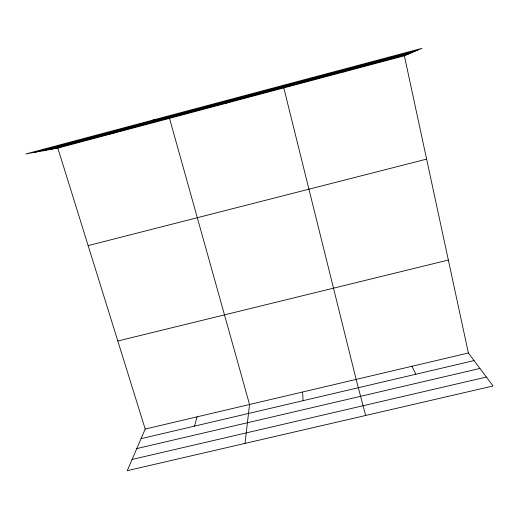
<?xml version="1.0" encoding="UTF-8"?>
<svg xmlns="http://www.w3.org/2000/svg" width="519" height="519" viewBox="0 0 519 519"><rect width="100%" height="100%" fill="white"/><g stroke="black" fill="none" stroke-linecap="round" stroke-linejoin="round"><path stroke-width="0.78" d="M245.013 443.401L249.548 404.496L169.518 118.358L153.157 120.006M194.489 426.138L197.103 416.841M57.83 148.103L145.203 429.051L127.252 470.668L493.05 385.987L468.378 353.004L404.366 55.812L421.973 48.332L25.95 153.916L57.83 148.103L404.366 55.812M343.721 71.959L345.699 70.805M34.611 152.339L417.172 50.375M42.947 150.821L412.566 52.328M50.525 149.44L408.388 54.106M88.152 245.61L426.618 159.125M117.819 341.009L448.351 260.038M145.203 429.051L468.378 353.004M141.058 438.665L474.055 360.595M136.776 448.585L479.932 368.451M132.092 459.445L486.374 377.066M107.809 134.174L113.356 133.318M224.429 103.112L226.329 103.229M411.943 366.284L415.862 374.238M365.648 415.479L356.138 379.415L283.802 87.919L283.744 85.187M302.558 392.027L303.115 400.674"/></g></svg>
